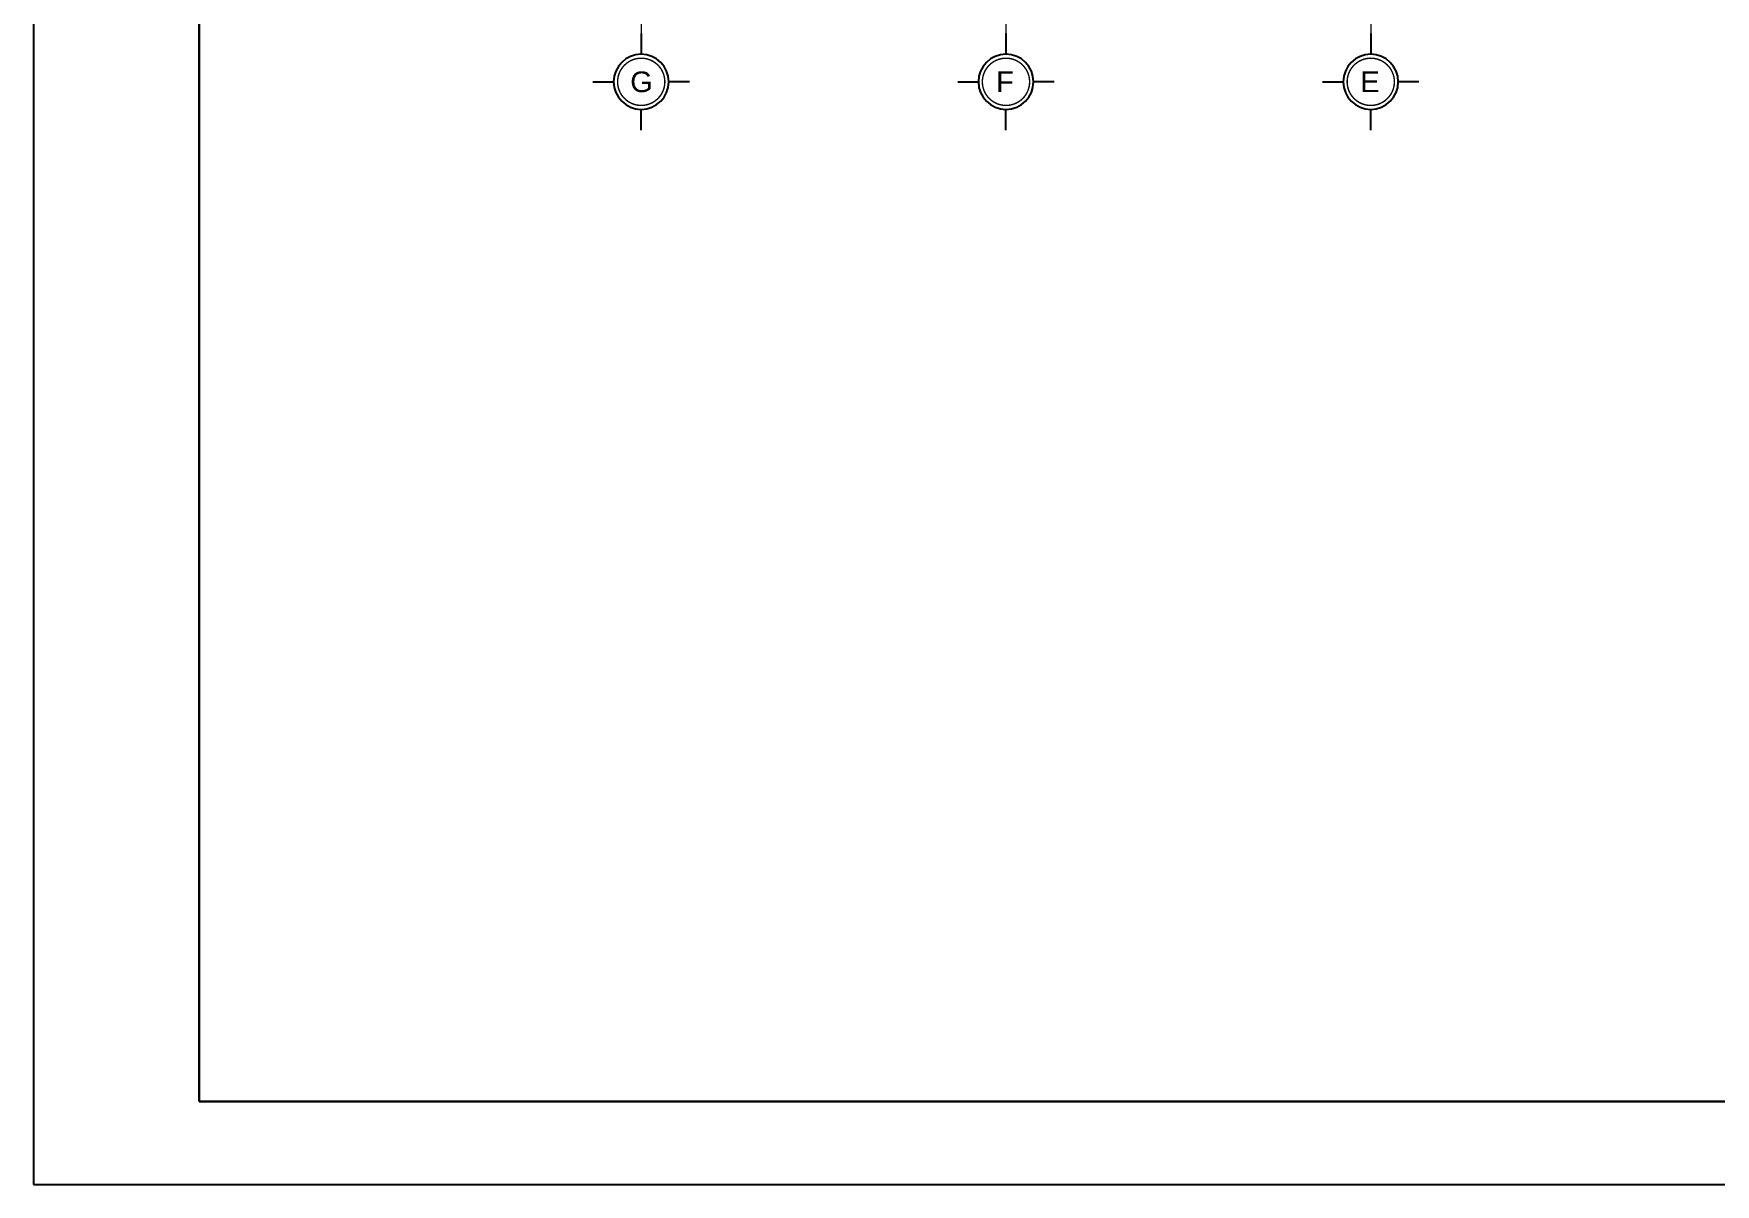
# Model space of a CAD drawing. Header units: millimetres. Extents: x 886808 to 1650903, y -1008069 to 230892.
# Drawn here: x 1007896 to 1030948, y -482102 to -466321 of the extents above; entities that cross this region are included whole.
import ezdxf
from ezdxf.enums import TextEntityAlignment as Align

# ---------------------------------------------------------------- set-up
doc = ezdxf.new("R2010")
doc.units = ezdxf.units.MM
for name, pattern in [('CENTER', [2, 1.25, -0.25, 0.25, -0.25]), ('CENTER2', [28.575, 19.05, -3.175, 3.175, -3.175]), ('CONTINOUS', [0])]:
    doc.linetypes.add(name, pattern=pattern)
doc.layers.get('0').update_dxf_attribs({"lineweight": 0})
for name, color, linetype, lineweight in [('8l NET TO', 8, 'Continuous', 9), ('A-Wall', 113, 'Continuous', 30), ('net truc', 250, 'CENTER2', 5), ('Text', 250, 'Continuous', 25)]:
    doc.layers.add(name, color=color, linetype=linetype, lineweight=lineweight)
doc.styles.add('Arial', font='arial.ttf', dxfattribs={"height": 253.361452})

# ---------------------------------------------------------------- blocks, each defined once
blk = doc.blocks.new('*U91')
at = {"transparency": 33554636}
for p, q in [((0, 7), (0, 4)), ((-7, 0), (-4, 0)), ((7, 0), (4, 0)), ((0, -7), (0, -4))]:
    blk.add_line(p, q, dxfattribs=at)
blk.add_circle((0, 0), 4, dxfattribs=at)
at = {"layer": 'net truc', "color": 4, "linetype": 'CONTINOUS', "ltscale": 0.08, "transparency": 33554636, "const_width": 0.208}
blk.add_lwpolyline([(3.43, -0.02, 0.414214), (0.02, 3.43, 2.414214), (3.43, -0.02, 0.24166)], format="xyb", dxfattribs=at)
at = {"color": 7, "transparency": 33554636, "style": 'Arial', "flags": 8}
blk.add_attdef('DETAIL#', text='', height=3, dxfattribs=at).set_placement((0, 0), align=Align.MIDDLE_CENTER)
blk = doc.blocks.new('*U900')
for p, q in [((0, 7), (0, 4)), ((-7, 0), (-4, 0)), ((7, 0), (4, 0)), ((0, -7), (0, -4))]:
    blk.add_line(p, q)
blk.add_circle((0, 0), 4)
at = {"layer": 'net truc', "color": 4, "linetype": 'CONTINOUS', "ltscale": 0.08, "const_width": 0.208}
blk.add_lwpolyline([(3.43, -0.02, 0.414214), (0.02, 3.43, 2.414214), (3.43, -0.02, 0.24166)], format="xyb", dxfattribs=at)
at = {"color": 7, "style": 'Arial', "flags": 8}
blk.add_attdef('DETAIL#', text='', height=3, dxfattribs=at).set_placement((0, 0), align=Align.MIDDLE_CENTER)

msp = doc.modelspace()

# ---------------------------------------------------------------- linework, layer by layer
at = {"layer": '8l NET TO', "color": 251, "linetype": 'CENTER', "ltscale": 1000, "true_color": 0x636466, "transparency": 33554636}
for p, q in [((1016224.2, -447342.4), (1016224.2, -466321.2)), ((1021224.2, -447342.4), (1021224.2, -466321.2)), ((1026224.2, -447342.4), (1026224.2, -466321.2))]:
    msp.add_line(p, q, dxfattribs=at)
at = {"layer": 'A-Wall', "linetype": 'Continuous', "transparency": 33554636}
for p, q in [((1010166.2, -480966.5), (1010166.2, -435880.6)), ((1073729.1, -480966.5), (1010166.2, -480966.5))]:
    msp.add_line(p, q, dxfattribs=at)
at = {"layer": 'Defpoints', "transparency": 33554636}
msp.add_lwpolyline([(1007896.1, -482101.5), (1074864.1, -482101.5), (1074864.1, -434745.6), (1007896.1, -434745.6)], close=True, dxfattribs=at)

# ---------------------------------------------------------------- block references
at = {"layer": 'Text', "transparency": 33554636}
ref = msp.add_blockref('*U91', (1016224.2, -466982.1), dxfattribs=dict(at, xscale=-94.41941626506186, yscale=94.41941626506186, zscale=94.41941626506186, rotation=90))
ref.add_attrib('DETAIL#', 'G', dxfattribs={"layer": '0', "color": 7, "height": 283.3, "style": 'Arial', "flags": 8}).set_placement((1016227.8, -466982.1), align=Align.MIDDLE_CENTER)
ref = msp.add_blockref('*U900', (1021224.2, -466982.1), dxfattribs=dict(at, xscale=-94.41941626506186, yscale=94.41941626506186, zscale=94.41941626506186, rotation=90))
ref.add_attrib('DETAIL#', 'F', dxfattribs={"layer": '0', "color": 7, "height": 283.3, "style": 'Arial', "flags": 8}).set_placement((1021209.9, -466982.1), align=Align.MIDDLE_CENTER)
ref = msp.add_blockref('*U900', (1026224.2, -466982.1), dxfattribs=dict(at, xscale=-94.41941626506186, yscale=94.41941626506186, zscale=94.41941626506186))
ref.add_attrib('DETAIL#', 'E', dxfattribs={"layer": '0', "color": 7, "height": 283.3, "style": 'Arial', "flags": 8}).set_placement((1026214.1, -466982.1), align=Align.MIDDLE_CENTER)

doc.saveas('drawing.dxf')
